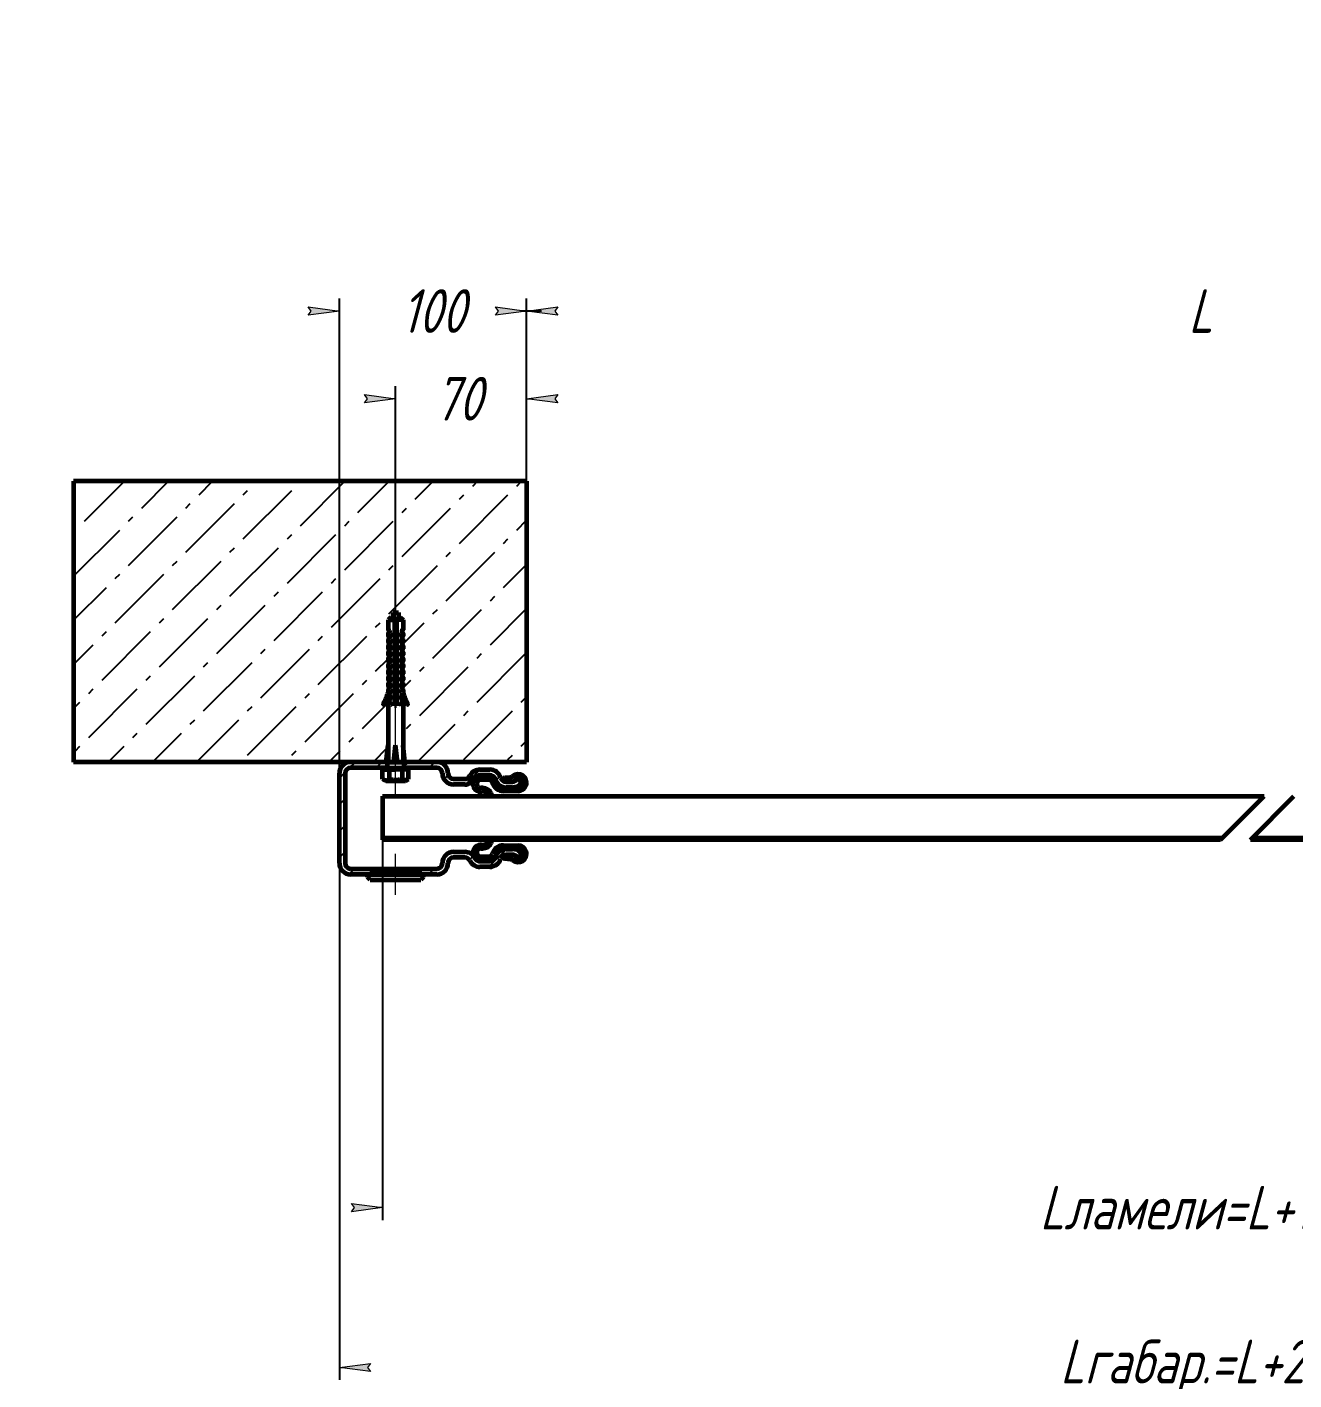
# Model space of a CAD drawing. Header units: millimetres. Extents: x 0 to 841, y 0 to 594.
# Drawn here: x 449 to 652, y 377.2 to 594 of the extents above; entities that cross this region are included whole.
import ezdxf

# ---------------------------------------------------------------- set-up
doc = ezdxf.new("R2010")
doc.units = ezdxf.units.MM
for name, pattern in [('K5LT_AXLED', [19.5, 15, -1.5, 1.5, -1.5]), ('K5LT_BASIC', [0]), ('K5LT_THIN', [0])]:
    doc.linetypes.add(name, pattern=pattern)
doc.layers.add('Системный слой', color=7, linetype='Continuous')
doc.styles.add('KDIMTEXTSTYLE', font='GOST_AU.SHX', dxfattribs={"width": 0.96, "oblique": 15, "height": 5})
doc.dimstyles.new('KDIMSTYLE (0.10)', dxfattribs={"dimtxt": 5, "dimasz": 1, "dimexe": 2, "dimexo": 0, "dimgap": 1, "dimtad": 1, "dimlfac": 10, "dimtxsty": 'KDIMTEXTSTYLE', "dimsah": 1, "dimcen": 0, "dimdle": 1, "dimadec": 0, "dimazin": 0, "dimtfac": 0.667, "dimtmove": 0, "dimatfit": 3, "dimfxl": 1, "dimtvp": 1, "dimtolj": 1, "dimtzin": 0, "dimarcsym": 0})
pattern_1 = [(45, (0, 0), (-2.12132, 2.12132), []), (135, (0, 0), (-2.12132, -2.12132), [])]

# ---------------------------------------------------------------- blocks, each defined once
blk = doc.blocks.new('KDIMARROW_01')
at = {"layer": 'Системный слой'}
blk.add_hatch(color=0, dxfattribs=at).paths.add_polyline_path([(0, 0), (-5, 0.66), (-4.5, 0), (-5, -0.66)])
at = {"layer": 'Системный слой', "color": 0, "linetype": 'K5LT_THIN', "lineweight": 18}
for p, q in [((-4.5, 0), (-5, 0.66)), ((-5, 0.66), (0, 0)), ((0, 0), (-5, -0.66)), ((-5, -0.66), (-4.5, 0)), ((0, 0), (-1, 0))]:
    blk.add_line(p, q, dxfattribs=at)

msp = doc.modelspace()

# ---------------------------------------------------------------- hatches: boundary and pattern name
at = {"layer": 'Системный слой'}
h = msp.add_hatch(dxfattribs=at)
h.set_pattern_fill('Бетон', angle=45, style=0, pattern_type=0)
h.set_pattern_definition([(45, (0, 0), (-7.07107, 7.07107), [11, -5]), (45, (9.192, 9.192), (-7.07107, 7.07107), [1, -15]), (45, (2.121, 9.192), (-7.07107, 7.07107), [11, -5]), (45, (11.314, 18.385), (-7.07107, 7.07107), [1, -15])])
h.paths.add_polyline_path([(456.4802, 521.1866), (456.4802, 476.1866), (458.8802, 476.1866), (493.0802, 476.1866), (506.5802, 476.1866), (506.8802, 478.8866), (506.8802, 485.7875), (506.889, 485.8087), (507.0726, 485.9923), (507.0902, 486.0348), (507.0902, 486.2499), (507.0726, 486.2923), (507.0302, 486.3099), (506.9102, 486.3099), (506.889, 486.3187), (506.8802, 486.3399), (506.8802, 486.7477), (506.2915, 485.6311), (506.1681, 485.4344), (506.1455, 485.4187), (506.1184, 485.4236), (506.1027, 485.4462), (506.1063, 485.4711), (506.6213, 486.5781), (506.8802, 487.3423), (506.8802, 487.7923), (506.889, 487.8135), (507.0726, 487.9972), (507.0902, 488.0396), (507.0902, 488.2548), (507.0726, 488.2972), (507.0302, 488.3148), (506.9102, 488.3148), (506.889, 488.3235), (506.8802, 488.3448), (506.8802, 488.7948), (506.889, 488.816), (507.0726, 488.9996), (507.0902, 489.042), (507.0902, 489.2572), (507.0726, 489.2996), (507.0302, 489.3172), (506.9102, 489.3172), (506.889, 489.326), (506.8802, 489.3472), (506.8802, 489.7972), (506.889, 489.8184), (507.0726, 490.002), (507.0902, 490.0445), (507.0902, 490.2596), (507.0726, 490.302), (507.0302, 490.3196), (506.9102, 490.3196), (506.889, 490.3284), (506.8802, 490.3496), (506.8802, 490.7996), (506.889, 490.8208), (507.0726, 491.0045), (507.0902, 491.0469), (507.0902, 491.262), (507.0726, 491.3045), (507.0302, 491.322), (506.9102, 491.322), (506.889, 491.3308), (506.8802, 491.352), (506.8802, 491.802), (506.889, 491.8233), (507.0726, 492.0069), (507.0902, 492.0493), (507.0902, 492.2645), (507.0726, 492.3069), (507.0302, 492.3245), (506.9102, 492.3245), (506.889, 492.3333), (506.8802, 492.3545), (506.8802, 492.8045), (506.889, 492.8257), (507.0726, 493.0093), (507.0902, 493.0517), (507.0902, 493.2669), (507.0726, 493.3093), (507.0302, 493.3269), (506.9102, 493.3269), (506.889, 493.3357), (506.8802, 493.3569), (506.8802, 493.8069), (506.889, 493.8281), (507.0726, 494.0117), (507.0902, 494.0542), (507.0902, 494.2693), (507.0726, 494.3117), (507.0302, 494.3293), (506.9102, 494.3293), (506.889, 494.3381), (506.8802, 494.3593), (506.8802, 494.8093), (506.889, 494.8305), (507.0726, 495.0142), (507.0902, 495.0566), (507.0902, 495.2717), (507.0726, 495.3142), (507.0302, 495.3317), (506.9102, 495.3317), (506.889, 495.3405), (506.8802, 495.3617), (506.8802, 495.8117), (506.889, 495.833), (507.0726, 496.0166), (507.0902, 496.059), (507.0902, 496.2742), (507.0726, 496.3166), (507.0302, 496.3342), (506.9102, 496.3342), (506.889, 496.343), (506.8802, 496.3642), (506.8802, 496.8142), (506.889, 496.8354), (507.0726, 497.019), (507.0902, 497.0614), (507.0902, 497.2766), (507.0726, 497.319), (507.0302, 497.3366), (506.9102, 497.3366), (506.889, 497.3454), (506.8802, 497.3666), (506.8802, 498.9866), (507.3302, 499.4366), (507.6302, 499.4366), (507.6302, 500.1866), (508.0802, 500.1866), (508.5302, 500.1866), (508.5302, 499.4366), (508.8302, 499.4366), (509.2802, 498.9866), (509.2802, 497.3666), (509.2714, 497.3454), (509.2502, 497.3366), (509.1302, 497.3366), (509.0877, 497.319), (509.0702, 497.2766), (509.0702, 497.0614), (509.0877, 497.019), (509.2714, 496.8354), (509.2802, 496.8142), (509.2802, 496.3642), (509.2714, 496.343), (509.2502, 496.3342), (509.1302, 496.3342), (509.0877, 496.3166), (509.0702, 496.2742), (509.0702, 496.059), (509.0877, 496.0166), (509.2714, 495.833), (509.2802, 495.8117), (509.2802, 495.3617), (509.2714, 495.3405), (509.2502, 495.3317), (509.1302, 495.3317), (509.0877, 495.3142), (509.0702, 495.2717), (509.0702, 495.0566), (509.0877, 495.0142), (509.2714, 494.8305), (509.2802, 494.8093), (509.2802, 494.3593), (509.2714, 494.3381), (509.2502, 494.3293), (509.1302, 494.3293), (509.0877, 494.3117), (509.0702, 494.2693), (509.0702, 494.0542), (509.0877, 494.0117), (509.2714, 493.8281), (509.2802, 493.8069), (509.2802, 493.3569), (509.2714, 493.3357), (509.2502, 493.3269), (509.1302, 493.3269), (509.0877, 493.3093), (509.0702, 493.2669), (509.0702, 493.0517), (509.0877, 493.0093), (509.2714, 492.8257), (509.2802, 492.8045), (509.2802, 492.3545), (509.2714, 492.3333), (509.2502, 492.3245), (509.1302, 492.3245), (509.0877, 492.3069), (509.0702, 492.2645), (509.0702, 492.0493), (509.0877, 492.0069), (509.2714, 491.8233), (509.2802, 491.802), (509.2802, 491.352), (509.2714, 491.3308), (509.2502, 491.322), (509.1302, 491.322), (509.0877, 491.3045), (509.0702, 491.262), (509.0702, 491.0469), (509.0877, 491.0045), (509.2714, 490.8208), (509.2802, 490.7996), (509.2802, 490.3496), (509.2714, 490.3284), (509.2502, 490.3196), (509.1302, 490.3196), (509.0877, 490.302), (509.0702, 490.2596), (509.0702, 490.0445), (509.0877, 490.002), (509.2714, 489.8184), (509.2802, 489.7972), (509.2802, 489.3472), (509.2714, 489.326), (509.2502, 489.3172), (509.1302, 489.3172), (509.0877, 489.2996), (509.0702, 489.2572), (509.0702, 489.042), (509.0877, 488.9996), (509.2714, 488.816), (509.2802, 488.7948), (509.2802, 488.3448), (509.2714, 488.3235), (509.2502, 488.3148), (509.1302, 488.3148), (509.0877, 488.2972), (509.0702, 488.2548), (509.0702, 488.0396), (509.0877, 487.9972), (509.2714, 487.8135), (509.2802, 487.7923), (509.2802, 487.3423), (509.6975, 486.195), (510.0541, 485.4711), (510.057, 485.4437), (510.0398, 485.4223), (510.0124, 485.4193), (509.9922, 485.4344), (509.3777, 486.537), (509.2802, 486.7477), (509.2802, 486.3399), (509.2714, 486.3187), (509.2502, 486.3099), (509.1302, 486.3099), (509.0877, 486.2923), (509.0702, 486.2499), (509.0702, 486.0348), (509.0877, 485.9923), (509.2714, 485.8087), (509.2802, 485.7875), (509.2802, 478.8866), (509.5802, 476.1866), (529.0802, 476.1866), (529.0802, 521.1866)])
h = msp.add_hatch(dxfattribs=at)
h.set_pattern_fill('Металл', angle=45, style=0, pattern_type=0)
h.set_pattern_definition([(45, (0, 0), (-2.12132, 2.12132), [])])
h.paths.add_polyline_path([(511.6802, 458.1866), (514.6802, 458.1866), (515.2094, 458.2662), (515.6918, 458.4978), (516.0848, 458.861), (516.3537, 459.3238), (516.4746, 459.8451), (516.4802, 459.9866), (516.5593, 460.3556), (516.7827, 460.6597), (517.1112, 460.8455), (517.3802, 460.8866), (519.1802, 460.8866), (519.5491, 460.8075), (519.8533, 460.5841), (519.9864, 460.3866), (520.2929, 459.9479), (520.7148, 459.6187), (521.2148, 459.428), (521.5988, 459.3866), (523.1864, 459.3866), (523.7156, 459.4662), (524.1981, 459.6978), (524.5911, 460.061), (524.8599, 460.5238), (524.9156, 460.6866), (525.0941, 461.0191), (525.3932, 461.2492), (525.7603, 461.3364), (525.7802, 461.3366), (526.8007, 461.3366), (527.1697, 461.2575), (527.4738, 461.0341), (527.5802, 460.8866), (528.3596, 461.3366), (528.0261, 461.7551), (527.5843, 462.0571), (527.0732, 462.2159), (526.8007, 462.2366), (525.7802, 462.2366), (525.251, 462.157), (524.7685, 461.9254), (524.3755, 461.5622), (524.1067, 461.0994), (524.051, 460.9366), (523.8725, 460.6041), (523.5734, 460.374), (523.2063, 460.2868), (523.1864, 460.2866), (521.5988, 460.2866), (521.2299, 460.3657), (520.9258, 460.5891), (520.7926, 460.7866), (520.4861, 461.2253), (520.0642, 461.5545), (519.5642, 461.7452), (519.1802, 461.7866), (517.3802, 461.7866), (516.851, 461.707), (516.3685, 461.4754), (515.9755, 461.1122), (515.7067, 460.6494), (515.5857, 460.1281), (515.5802, 459.9866), (515.5011, 459.6176), (515.2776, 459.3135), (514.9492, 459.1277), (514.6802, 459.0866), (511.6802, 459.0866)])
h.paths.add_polyline_path([(500.8802, 458.1866), (504.4802, 458.1866), (504.4802, 459.0866), (500.8802, 459.0866), (500.5112, 459.1657), (500.2071, 459.3891), (500.0213, 459.7176), (499.9802, 459.9866), (499.9802, 474.3866), (500.0593, 474.7556), (500.2827, 475.0597), (500.6112, 475.2455), (500.8802, 475.2866), (506.7302, 475.2866), (506.7302, 476.1866), (500.8802, 476.1866), (500.351, 476.107), (499.8685, 475.8754), (499.4755, 475.5122), (499.2067, 475.0494), (499.0857, 474.5281), (499.0802, 474.3866), (499.0802, 459.9866), (499.1597, 459.4574), (499.3914, 458.9749), (499.7546, 458.5819), (500.2173, 458.3131), (500.7387, 458.1922)])
h.paths.add_polyline_path([(526.8007, 472.1366), (527.33, 472.2162), (527.8124, 472.4478), (528.2054, 472.811), (528.3596, 473.0366), (527.5802, 473.4866), (527.3272, 473.2066), (526.9816, 473.055), (526.8007, 473.0366), (525.7802, 473.0366), (525.4112, 473.1157), (525.1071, 473.3391), (524.9213, 473.6676), (524.9156, 473.6866), (524.6922, 474.1729), (524.3356, 474.572), (523.8775, 474.8486), (523.3583, 474.9784), (523.1864, 474.9866), (521.5988, 474.9866), (521.0696, 474.907), (520.5872, 474.6754), (520.1942, 474.3122), (519.9864, 473.9866), (519.7515, 473.6912), (519.4162, 473.5181), (519.1802, 473.4866), (517.3802, 473.4866), (517.0112, 473.5657), (516.7071, 473.7891), (516.5213, 474.1176), (516.4802, 474.3866), (516.4006, 474.9158), (516.169, 475.3983), (515.8057, 475.7913), (515.343, 476.0601), (514.8217, 476.181), (514.6802, 476.1866), (509.4302, 476.1866), (509.4302, 475.2866), (514.6802, 475.2866), (515.0491, 475.2075), (515.3533, 474.9841), (515.539, 474.6556), (515.5802, 474.3866), (515.6597, 473.8574), (515.8914, 473.3749), (516.2546, 472.9819), (516.7173, 472.7131), (517.2387, 472.5922), (517.3802, 472.5866), (519.1802, 472.5866), (519.7094, 472.6662), (520.1918, 472.8978), (520.5848, 473.261), (520.7926, 473.5866), (521.0275, 473.882), (521.3628, 474.0551), (521.5988, 474.0866), (523.1864, 474.0866), (523.5554, 474.0075), (523.8595, 473.7841), (524.0453, 473.4556), (524.051, 473.4366), (524.2744, 472.9503), (524.631, 472.5512), (525.0891, 472.2746), (525.6083, 472.1448), (525.7802, 472.1366)])
h = msp.add_hatch(dxfattribs=at)
h.set_pattern_fill('Неметалл', angle=45, style=0, pattern_type=0)
h.set_pattern_definition(pattern_1)
h.paths.add_polyline_path([(526.7544, 473.1935), (527.0443, 473.2953), (527.1524, 473.3894), (527.4355, 473.585), (527.7762, 473.6336), (528.1026, 473.5249), (528.3463, 473.2819), (528.4557, 472.9557), (528.4079, 472.6149), (528.2131, 472.3313), (527.912, 472.1646), (527.7089, 472.1366), (525.3546, 472.1366), (524.9255, 472.2159), (524.5532, 472.4434), (524.2868, 472.789), (524.1928, 473.0362), (524.0086, 473.4317), (523.6951, 473.7352), (523.2938, 473.9066), (523.031, 473.9357), (521.7089, 473.9357), (521.2798, 473.8564), (520.9075, 473.6289), (520.6411, 473.2833), (520.5159, 472.8653), (520.5089, 472.7357), (520.5089, 472.6367), (520.5882, 472.2076), (520.8157, 471.8353), (521.1613, 471.5689), (521.5793, 471.4437), (521.8667, 471.4471), (522.3025, 471.4249), (522.7015, 471.2484), (523.0111, 470.9408), (523.0115, 470.9402), (523.1746, 470.8392), (523.3596, 470.8899), (523.4483, 471.06), (523.4118, 471.2049), (523.0619, 471.6098), (522.6084, 471.894), (522.0914, 472.0323), (521.7542, 472.0384), (521.4521, 472.0945), (521.2173, 472.2927), (521.1115, 472.5811), (521.1089, 472.6367), (521.1089, 472.7357), (521.1876, 473.0327), (521.4029, 473.2518), (521.6985, 473.3356), (521.7089, 473.3357), (523.031, 473.3357), (523.328, 473.2571), (523.5471, 473.0417), (523.6119, 472.8859), (523.8214, 472.3935), (524.1665, 471.9844), (524.6165, 471.6949), (525.1318, 471.5504), (525.3546, 471.5366), (527.7089, 471.5366), (528.1651, 471.616), (528.5676, 471.8449), (528.8691, 472.1963), (529.0341, 472.6289), (529.0432, 473.0919), (528.8953, 473.5307), (528.6079, 473.8937), (528.2147, 474.1383), (527.762, 474.2356), (527.3031, 474.1742), (526.8919, 473.9613), (526.8351, 473.9156), (526.5577, 473.7834), (526.4939, 473.7748), (525.5664, 473.7017), (525.4642, 473.6495), (525.4288, 473.5404), (525.4523, 473.2413), (525.5044, 473.139), (525.6136, 473.1035)])
h = msp.add_hatch(dxfattribs=at)
h.set_pattern_fill('Неметалл', angle=45, style=0, pattern_type=0)
h.set_pattern_definition(pattern_1)
h.paths.add_polyline_path([(527.1524, 460.9838), (526.8949, 461.1514), (526.7544, 461.1797), (525.6136, 461.2697), (525.5044, 461.2342), (525.4523, 461.1319), (525.4288, 460.8328), (525.4642, 460.7237), (525.5664, 460.6715), (526.4939, 460.5983), (526.7838, 460.4966), (526.8351, 460.4576), (527.2342, 460.2228), (527.6891, 460.1367), (528.1464, 460.2095), (528.5522, 460.4324), (528.8588, 460.7794), (529.0302, 461.2096), (529.046, 461.6724), (528.9046, 462.1133), (528.6225, 462.4804), (528.233, 462.7307), (527.7817, 462.8346), (527.7089, 462.8366), (525.3546, 462.8366), (524.8254, 462.757), (524.3429, 462.5254), (523.9499, 462.1622), (523.6811, 461.6994), (523.6119, 461.4873), (523.4614, 461.2194), (523.198, 461.0612), (523.031, 461.0375), (521.7089, 461.0375), (521.4119, 461.1161), (521.1928, 461.3315), (521.109, 461.6271), (521.1089, 461.6375), (521.1089, 461.7365), (521.1876, 462.0335), (521.4029, 462.2526), (521.6985, 462.3364), (521.7542, 462.3348), (522.2879, 462.3742), (522.7864, 462.5687), (523.2057, 462.9013), (523.4118, 463.1683), (523.4409, 463.3579), (523.3218, 463.5083), (523.1305, 463.5233), (523.0115, 463.433), (522.7022, 463.1252), (522.3033, 462.9484), (521.8675, 462.9259), (521.8667, 462.926), (521.4309, 462.9038), (521.0319, 462.7273), (520.7224, 462.4197), (520.5433, 462.0218), (520.5089, 461.7365), (520.5089, 461.6375), (520.5882, 461.2084), (520.8157, 460.8361), (521.1613, 460.5697), (521.5793, 460.4445), (521.7089, 460.4375), (523.031, 460.4375), (523.4601, 460.5168), (523.8324, 460.7443), (524.0988, 461.0899), (524.1928, 461.337), (524.377, 461.7326), (524.6905, 462.0361), (525.0918, 462.2075), (525.3546, 462.2366), (527.7089, 462.2366), (528.0438, 462.1577), (528.3082, 461.9375), (528.4465, 461.6224), (528.4295, 461.2787), (528.2608, 460.9788), (527.976, 460.7858), (527.6349, 460.7403), (527.3094, 460.8518)])

# ---------------------------------------------------------------- linework, layer by layer
at = {"layer": 'Системный слой', "color": 5, "linetype": 'K5LT_BASIC', "lineweight": 60, "true_color": 0x0000ff}
for p, q in [((529.0802, 521.1866), (456.4802, 521.1866)), ((456.4802, 521.1866), (456.4802, 476.1866)), ((529.0802, 521.1866), (529.0802, 476.1866)), ((507.3302, 499.4366), (506.8802, 498.9866)), ((506.8802, 498.9866), (506.8802, 497.3666)), ((506.8802, 498.9866), (507.9302, 498.9866)), ((507.3302, 499.4366), (507.9302, 499.4366)), ((508.0802, 500.1866), (507.6302, 500.1866)), ((507.6302, 500.1866), (507.6302, 499.4366)), ((507.9302, 499.4366), (507.9302, 485.1866)), ((508.0802, 498.8873), (507.9302, 498.8873)), ((508.0802, 500.1866), (508.5302, 500.1866)), ((508.0802, 498.8873), (508.2302, 498.8873)), ((508.2302, 499.4366), (508.2302, 485.1866)), ((508.8302, 499.4366), (508.2302, 499.4366)), ((509.2802, 498.9866), (508.2302, 498.9866)), ((508.5302, 500.1866), (508.5302, 499.4366)), ((508.8302, 499.4366), (509.2802, 498.9866)), ((509.2802, 498.9866), (509.2802, 497.3666)), ((506.8802, 496.8142), (506.8802, 496.3642)), ((507.0726, 497.019), (506.889, 496.8354)), ((507.0302, 497.3366), (506.9102, 497.3366)), ((507.0902, 497.2766), (507.0902, 497.0614)), ((507.5634, 496.6357), (507.4071, 496.5575)), ((508.597, 496.6357), (508.7533, 496.5575)), ((509.0702, 497.2766), (509.0702, 497.0614)), ((509.0877, 497.019), (509.2714, 496.8354)), ((509.1302, 497.3366), (509.2502, 497.3366)), ((509.2802, 496.8142), (509.2802, 496.3642)), ((506.8802, 495.8117), (506.8802, 495.3617)), ((506.8802, 494.8093), (506.8802, 494.3593)), ((507.0726, 496.0166), (506.889, 495.833)), ((507.0726, 495.0142), (506.889, 494.8305)), ((507.0302, 496.3342), (506.9102, 496.3342)), ((507.0302, 495.3317), (506.9102, 495.3317)), ((507.0902, 496.2742), (507.0902, 496.059)), ((507.0902, 495.2717), (507.0902, 495.0566)), ((507.4071, 496.5038), (507.5634, 496.4257)), ((507.5634, 495.6333), (507.4071, 495.5551)), ((507.4071, 495.5014), (507.5634, 495.4233)), ((507.5634, 494.6308), (507.4071, 494.5527)), ((507.4071, 494.499), (507.5634, 494.4208)), ((508.7533, 496.5038), (508.597, 496.4257)), ((508.597, 495.6333), (508.7533, 495.5551)), ((508.7533, 495.5014), (508.597, 495.4233)), ((508.597, 494.6308), (508.7533, 494.5527)), ((508.7533, 494.499), (508.597, 494.4208)), ((509.0702, 496.2742), (509.0702, 496.059)), ((509.0702, 495.2717), (509.0702, 495.0566)), ((509.0877, 496.0166), (509.2714, 495.833)), ((509.0877, 495.0142), (509.2714, 494.8305)), ((509.1302, 496.3342), (509.2502, 496.3342)), ((509.1302, 495.3317), (509.2502, 495.3317)), ((509.2802, 495.8117), (509.2802, 495.3617)), ((509.2802, 494.8093), (509.2802, 494.3593)), ((506.8802, 493.8069), (506.8802, 493.3569)), ((506.8802, 492.8045), (506.8802, 492.3545)), ((507.0726, 494.0117), (506.889, 493.8281)), ((507.0726, 493.0093), (506.889, 492.8257)), ((507.0302, 494.3293), (506.9102, 494.3293)), ((507.0302, 493.3269), (506.9102, 493.3269)), ((507.0302, 492.3245), (506.9102, 492.3245)), ((507.0902, 494.2693), (507.0902, 494.0542)), ((507.0902, 493.2669), (507.0902, 493.0517)), ((507.0902, 492.2645), (507.0902, 492.0493)), ((507.5634, 493.6284), (507.4071, 493.5502)), ((507.4071, 493.4966), (507.5634, 493.4184)), ((507.5634, 492.626), (507.4071, 492.5478)), ((507.4071, 492.4941), (507.5634, 492.416)), ((508.597, 493.6284), (508.7533, 493.5502)), ((508.7533, 493.4966), (508.597, 493.4184)), ((508.597, 492.626), (508.7533, 492.5478)), ((508.7533, 492.4941), (508.597, 492.416)), ((509.0702, 494.2693), (509.0702, 494.0542)), ((509.0702, 493.2669), (509.0702, 493.0517)), ((509.0702, 492.2645), (509.0702, 492.0493)), ((509.0877, 494.0117), (509.2714, 493.8281)), ((509.0877, 493.0093), (509.2714, 492.8257)), ((509.1302, 494.3293), (509.2502, 494.3293)), ((509.1302, 493.3269), (509.2502, 493.3269)), ((509.1302, 492.3245), (509.2502, 492.3245)), ((509.2802, 493.8069), (509.2802, 493.3569)), ((509.2802, 492.8045), (509.2802, 492.3545)), ((506.8802, 491.802), (506.8802, 491.352)), ((506.8802, 490.7996), (506.8802, 490.3496)), ((507.0726, 492.0069), (506.889, 491.8233)), ((507.0726, 491.0045), (506.889, 490.8208)), ((507.0302, 491.322), (506.9102, 491.322)), ((507.0302, 490.3196), (506.9102, 490.3196)), ((507.0902, 491.262), (507.0902, 491.0469)), ((507.0902, 490.2596), (507.0902, 490.0445)), ((507.5634, 491.6235), (507.4071, 491.5454)), ((507.4071, 491.4917), (507.5634, 491.4135)), ((507.5634, 490.6211), (507.4071, 490.543)), ((507.4071, 490.4893), (507.5634, 490.4111)), ((508.597, 491.6235), (508.7533, 491.5454)), ((508.7533, 491.4917), (508.597, 491.4135)), ((508.597, 490.6211), (508.7533, 490.543)), ((508.7533, 490.4893), (508.597, 490.4111)), ((509.0702, 491.262), (509.0702, 491.0469)), ((509.0702, 490.2596), (509.0702, 490.0445)), ((509.0877, 492.0069), (509.2714, 491.8233)), ((509.0877, 491.0045), (509.2714, 490.8208)), ((509.1302, 491.322), (509.2502, 491.322)), ((509.1302, 490.3196), (509.2502, 490.3196)), ((509.2802, 491.802), (509.2802, 491.352)), ((509.2802, 490.7996), (509.2802, 490.3496)), ((506.8802, 489.7972), (506.8802, 489.3472)), ((506.8802, 488.7948), (506.8802, 488.3448)), ((507.0726, 490.002), (506.889, 489.8184)), ((507.0726, 488.9996), (506.889, 488.816)), ((507.0726, 487.9972), (506.889, 487.8135)), ((507.0302, 489.3172), (506.9102, 489.3172)), ((507.0302, 488.3148), (506.9102, 488.3148)), ((507.0902, 489.2572), (507.0902, 489.042)), ((507.0902, 488.2548), (507.0902, 488.0396)), ((507.5634, 489.6187), (507.4071, 489.5405)), ((507.4071, 489.4869), (507.5634, 489.4087)), ((507.5634, 488.6163), (507.4071, 488.5381)), ((507.4071, 488.4844), (507.5634, 488.4063)), ((508.597, 489.6187), (508.7533, 489.5405)), ((508.7533, 489.4869), (508.597, 489.4087)), ((508.597, 488.6163), (508.7533, 488.5381)), ((508.7533, 488.4844), (508.597, 488.4063)), ((509.0702, 489.2572), (509.0702, 489.042)), ((509.0702, 488.2548), (509.0702, 488.0396)), ((509.0877, 490.002), (509.2714, 489.8184)), ((509.0877, 488.9996), (509.2714, 488.816)), ((509.0877, 487.9972), (509.2714, 487.8135)), ((509.1302, 489.3172), (509.2502, 489.3172)), ((509.1302, 488.3148), (509.2502, 488.3148)), ((509.2802, 489.7972), (509.2802, 489.3472)), ((509.2802, 488.7948), (509.2802, 488.3448)), ((506.8802, 487.7923), (506.8802, 487.3423)), ((506.8802, 486.7477), (506.8802, 486.3399)), ((506.8802, 485.7875), (506.8802, 476.1866)), ((507.0726, 485.9923), (506.889, 485.8087)), ((507.0302, 486.3099), (506.9102, 486.3099)), ((507.0726, 486.9948), (506.9235, 486.8456)), ((507.0902, 487.2523), (507.0902, 487.0372)), ((507.0902, 486.2499), (507.0902, 486.0348)), ((507.5634, 487.6138), (507.4071, 487.5357)), ((507.4071, 487.482), (507.5634, 487.4038)), ((507.5634, 486.6114), (507.4071, 486.5332)), ((507.4071, 486.4796), (507.5634, 486.4014)), ((508.597, 487.6138), (508.7533, 487.5357)), ((508.7533, 487.482), (508.597, 487.4038)), ((508.597, 486.6114), (508.7533, 486.5332)), ((508.7533, 486.4796), (508.597, 486.4014)), ((509.0702, 487.2523), (509.0702, 487.0372)), ((509.0702, 486.2499), (509.0702, 487.0372)), ((509.0702, 486.2499), (509.0702, 486.0348)), ((509.0877, 486.9948), (509.2401, 486.8424)), ((509.0877, 485.9923), (509.2714, 485.8087)), ((509.1302, 486.3099), (509.2502, 486.3099)), ((509.2802, 487.7923), (509.2802, 487.3423)), ((509.2802, 486.7517), (509.2802, 486.3399)), ((509.2802, 485.7875), (509.2802, 476.1866)), ((507.5634, 485.609), (507.4071, 485.5308)), ((507.4071, 485.4772), (507.5634, 485.399)), ((508.2302, 485.1866), (507.9302, 485.1866)), ((508.597, 485.609), (508.7533, 485.5308)), ((508.7533, 485.4772), (508.597, 485.399)), ((506.5802, 476.1866), (506.8802, 478.8866)), ((507.7802, 476.1866), (508.0802, 478.8866)), ((508.3802, 476.1866), (508.0802, 478.8866)), ((509.5802, 476.1866), (509.2802, 478.8866)), ((529.0802, 476.1866), (456.4802, 476.1866)), ((493.0802, 476.1866), (458.8802, 476.1866)), ((506.7302, 475.2866), (500.8802, 475.2866)), ((505.6802, 475.2866), (505.6802, 474.9866)), ((505.6802, 475.2866), (510.4802, 475.2866)), ((505.6802, 474.9866), (508.0802, 474.9866)), ((506.0017, 473.4716), (506.0017, 474.9866)), ((506.8802, 476.1866), (506.5802, 476.1866)), ((506.7302, 476.1866), (506.7302, 475.2866)), ((506.7302, 475.2866), (509.4302, 475.2866)), ((506.8802, 476.1866), (509.2802, 476.1866)), ((507.0409, 474.9866), (507.0409, 473.4617)), ((510.4802, 474.9866), (508.0802, 474.9866)), ((509.1194, 474.9866), (509.1194, 473.4617)), ((509.2802, 476.1866), (509.5802, 476.1866)), ((509.4302, 476.1866), (509.4302, 475.2866)), ((514.6802, 475.2866), (509.4302, 475.2866)), ((510.1586, 473.4716), (510.1586, 474.9866)), ((510.4802, 475.2866), (510.4802, 474.9866)), ((521.5988, 474.9866), (523.1864, 474.9866)), ((499.0802, 459.9866), (499.0802, 474.3866)), ((499.9802, 474.3866), (499.9802, 459.9866)), ((506.4953, 473.1866), (506.0017, 473.4716)), ((506.4953, 473.1866), (509.665, 473.1866)), ((509.665, 473.1866), (510.1586, 473.4716)), ((517.3802, 473.4866), (519.1802, 473.4866)), ((520.5089, 472.6367), (520.5089, 472.7357)), ((521.1089, 472.7357), (521.1089, 472.6367)), ((523.1864, 474.0866), (521.5988, 474.0866)), ((521.7089, 473.9357), (523.031, 473.9357)), ((523.031, 473.3357), (521.7089, 473.3357)), ((525.4523, 473.2413), (525.4288, 473.5404)), ((525.5664, 473.7017), (526.4939, 473.7748)), ((526.7544, 473.1935), (525.6136, 473.1035)), ((525.7802, 473.0366), (526.8007, 473.0366)), ((527.5802, 473.4866), (528.3596, 473.0366)), ((505.9956, 470.7116), (505.9956, 463.7366)), ((505.9956, 470.7116), (647.268, 470.7116)), ((519.1802, 472.5866), (517.3802, 472.5866)), ((525.3546, 472.1366), (527.7089, 472.1366)), ((527.7089, 471.5366), (525.3546, 471.5366)), ((526.8007, 472.1366), (525.7802, 472.1366)), ((631.7756, 470.7116), (647.268, 470.7116)), ((640.293, 463.7366), (647.268, 470.7116)), ((645.0647, 463.7366), (652.0397, 470.7116)), ((505.9956, 464.0516), (640.608, 464.0516)), ((640.293, 463.7366), (505.9956, 463.7366)), ((525.3546, 462.8366), (527.7089, 462.8366)), ((527.7089, 462.2366), (525.3546, 462.2366)), ((525.7802, 462.2366), (526.8007, 462.2366)), ((640.293, 463.7366), (630.0493, 463.7366)), ((630.1272, 464.0516), (640.608, 464.0516)), ((768.9802, 463.7366), (645.0647, 463.7366)), ((645.3797, 464.0516), (768.9802, 464.0516)), ((517.3802, 461.7866), (519.1802, 461.7866)), ((519.1802, 460.8866), (517.3802, 460.8866)), ((520.5089, 461.6375), (520.5089, 461.7365)), ((521.1089, 461.7365), (521.1089, 461.6375)), ((521.5988, 460.2866), (523.1864, 460.2866)), ((521.7089, 461.0375), (523.031, 461.0375)), ((523.031, 460.4375), (521.7089, 460.4375)), ((525.4288, 460.8328), (525.4523, 461.1319)), ((526.4939, 460.5983), (525.5664, 460.6715)), ((525.6136, 461.2697), (526.7544, 461.1797)), ((526.8007, 461.3366), (525.7802, 461.3366)), ((528.3596, 461.3366), (527.5802, 460.8866)), ((500.8802, 459.0866), (504.4802, 459.0866)), ((504.4802, 458.1866), (500.8802, 458.1866)), ((503.5802, 458.1868), (504.4202, 458.1868)), ((503.5802, 457.7368), (503.5802, 458.1868)), ((504.0302, 457.2868), (503.5802, 457.7368)), ((504.2702, 458.726), (504.5274, 459.086)), ((504.2702, 458.726), (504.2702, 458.576)), ((508.0802, 458.5761), (504.2702, 458.5763)), ((504.2702, 458.576), (504.4202, 458.576)), ((504.4202, 458.576), (504.4202, 458.1868)), ((504.4202, 458.1868), (512.5802, 458.1864)), ((504.4802, 459.0866), (511.6802, 459.0866)), ((504.4802, 459.0866), (511.6802, 459.0866)), ((504.4802, 459.0866), (504.4802, 458.1866)), ((504.4802, 458.1866), (511.6802, 458.1866)), ((504.5274, 459.086), (511.6327, 459.0863)), ((508.0802, 458.5761), (511.8902, 458.5763)), ((511.8901, 458.726), (511.6327, 459.0863)), ((511.6802, 459.0866), (514.6802, 459.0866)), ((511.6802, 459.0866), (511.6802, 458.1866)), ((514.6802, 458.1866), (511.6802, 458.1866)), ((511.7402, 458.5763), (511.7402, 458.1864)), ((511.8902, 458.7263), (511.8902, 458.5763)), ((512.5802, 457.7364), (512.1302, 457.2864)), ((512.5802, 457.7364), (512.5802, 458.1864)), ((523.1864, 459.3866), (521.5988, 459.3866)), ((504.0302, 457.2868), (512.1302, 457.2864))]:
    msp.add_line(p, q, dxfattribs=at)
at = {"layer": 'Системный слой', "color": 30, "linetype": 'K5LT_AXLED', "lineweight": 18, "true_color": 0xff8000}
for p, q in [((508.0802, 470.7866), (508.0802, 502.5866)), ((508.0802, 454.8866), (508.0802, 461.4866))]:
    msp.add_line(p, q, dxfattribs=at)
at = {"layer": 'Системный слой', "color": 5, "linetype": 'K5LT_BASIC', "lineweight": 60, "true_color": 0x0000ff}
for centre, radius, start, end in [((506.9102, 497.3666), 0.03, 180, 270), ((506.9102, 496.8142), 0.03, 135, 180), ((507.0302, 497.2766), 0.06, 0, 90), ((507.0302, 497.0614), 0.06, 315, 0), ((507.3815, 496.5307), 0.21, 330, 30), ((508.7788, 496.5307), 0.21, 150, 210), ((509.1302, 497.2766), 0.06, 90, 180), ((509.1302, 497.0614), 0.06, 180, 225), ((509.2502, 497.3666), 0.03, 270, 0), ((509.2502, 496.8142), 0.03, 0, 45), ((506.9102, 496.3642), 0.03, 180, 270), ((506.9102, 495.8117), 0.03, 135, 180), ((506.9102, 495.3617), 0.03, 180, 270), ((506.9102, 494.8093), 0.03, 135, 180), ((507.0302, 496.2742), 0.06, 0, 90), ((507.0302, 495.2717), 0.06, 0, 90), ((507.0302, 496.059), 0.06, 315, 0), ((507.0302, 495.0566), 0.06, 315, 0), ((507.4205, 496.5307), 0.03, 116.565051, 243.434949), ((507.4205, 495.5283), 0.03, 116.565051, 243.434949), ((507.4205, 494.5258), 0.03, 116.565051, 243.434949), ((507.3815, 495.5283), 0.21, 330, 30), ((507.3815, 494.5258), 0.21, 330, 30), ((508.7788, 495.5283), 0.21, 150, 210), ((508.7788, 494.5258), 0.21, 150, 210), ((508.7399, 496.5307), 0.03, 296.565051, 63.434949), ((508.7399, 495.5283), 0.03, 296.565051, 63.434949), ((508.7399, 494.5258), 0.03, 296.565051, 63.434949), ((509.1302, 496.2742), 0.06, 90, 180), ((509.1302, 496.059), 0.06, 180, 225), ((509.1302, 495.2717), 0.06, 90, 180), ((509.1302, 495.0566), 0.06, 180, 225), ((509.2502, 496.3642), 0.03, 270, 0), ((509.2502, 495.3617), 0.03, 270, 0), ((509.2502, 495.8117), 0.03, 0, 45), ((509.2502, 494.8093), 0.03, 0, 45), ((506.9102, 494.3593), 0.03, 180, 270), ((506.9102, 493.8069), 0.03, 135, 180), ((506.9102, 493.3569), 0.03, 180, 270), ((506.9102, 492.8045), 0.03, 135, 180), ((506.9102, 492.3545), 0.03, 180, 270), ((507.0302, 494.2693), 0.06, 0, 90), ((507.0302, 493.2669), 0.06, 0, 90), ((507.0302, 492.2645), 0.06, 0, 90), ((507.0302, 494.0542), 0.06, 315, 0), ((507.0302, 493.0517), 0.06, 315, 0), ((507.4205, 493.5234), 0.03, 116.565051, 243.434949), ((507.4205, 492.521), 0.03, 116.565051, 243.434949), ((507.3815, 493.5234), 0.21, 330, 30), ((507.3815, 492.521), 0.21, 330, 30), ((508.7788, 493.5234), 0.21, 150, 210), ((508.7788, 492.521), 0.21, 150, 210), ((508.7399, 493.5234), 0.03, 296.565051, 63.434949), ((508.7399, 492.521), 0.03, 296.565051, 63.434949), ((509.1302, 494.2693), 0.06, 90, 180), ((509.1302, 494.0542), 0.06, 180, 225), ((509.1302, 493.2669), 0.06, 90, 180), ((509.1302, 493.0517), 0.06, 180, 225), ((509.1302, 492.2645), 0.06, 90, 180), ((509.2502, 494.3593), 0.03, 270, 0), ((509.2502, 493.3569), 0.03, 270, 0), ((509.2502, 492.3545), 0.03, 270, 0), ((509.2502, 493.8069), 0.03, 0, 45), ((509.2502, 492.8045), 0.03, 0, 45), ((506.9102, 491.802), 0.03, 135, 180), ((506.9102, 491.352), 0.03, 180, 270), ((506.9102, 490.7996), 0.03, 135, 180), ((506.9102, 490.3496), 0.03, 180, 270), ((507.0302, 491.262), 0.06, 0, 90), ((507.0302, 490.2596), 0.06, 0, 90), ((507.0302, 492.0493), 0.06, 315, 0), ((507.0302, 491.0469), 0.06, 315, 0), ((507.4205, 491.5185), 0.03, 116.565051, 243.434949), ((507.4205, 490.5161), 0.03, 116.565051, 243.434949), ((507.3815, 491.5185), 0.21, 330, 30), ((507.3815, 490.5161), 0.21, 330, 30), ((508.7788, 491.5185), 0.21, 150, 210), ((508.7788, 490.5161), 0.21, 150, 210), ((508.7399, 491.5185), 0.03, 296.565051, 63.434949), ((508.7399, 490.5161), 0.03, 296.565051, 63.434949), ((509.1302, 492.0493), 0.06, 180, 225), ((509.1302, 491.262), 0.06, 90, 180), ((509.1302, 491.0469), 0.06, 180, 225), ((509.1302, 490.2596), 0.06, 90, 180), ((509.2502, 491.352), 0.03, 270, 0), ((509.2502, 490.3496), 0.03, 270, 0), ((509.2502, 491.802), 0.03, 0, 45), ((509.2502, 490.7996), 0.03, 0, 45), ((506.9102, 489.7972), 0.03, 135, 180), ((506.9102, 489.3472), 0.03, 180, 270), ((506.9102, 488.7948), 0.03, 135, 180), ((506.9102, 488.3448), 0.03, 180, 270), ((507.0302, 489.2572), 0.06, 0, 90), ((507.0302, 488.2548), 0.06, 0, 90), ((507.0302, 490.0445), 0.06, 315, 0), ((507.0302, 489.042), 0.06, 315, 0), ((507.0302, 488.0396), 0.06, 315, 0), ((507.4205, 489.5137), 0.03, 116.565051, 243.434949), ((507.4205, 488.5113), 0.03, 116.565051, 243.434949), ((507.3815, 489.5137), 0.21, 330, 30), ((507.3815, 488.5113), 0.21, 330, 30), ((508.7788, 489.5137), 0.21, 150, 210), ((508.7788, 488.5113), 0.21, 150, 210), ((508.7399, 489.5137), 0.03, 296.565051, 63.434949), ((508.7399, 488.5113), 0.03, 296.565051, 63.434949), ((509.1302, 490.0445), 0.06, 180, 225), ((509.1302, 489.2572), 0.06, 90, 180), ((509.1302, 489.042), 0.06, 180, 225), ((509.1302, 488.2548), 0.06, 90, 180), ((509.1302, 488.0396), 0.06, 180, 225), ((509.2502, 489.3472), 0.03, 270, 0), ((509.2502, 488.3448), 0.03, 270, 0), ((509.2502, 489.7972), 0.03, 0, 45), ((509.2502, 488.7948), 0.03, 0, 45), ((497.9257, 489.9501), 9.3265, 331.298926, 343.76328), ((497.7853, 490.8287), 9.9685, 327.238461, 338.975193), ((506.9102, 487.7923), 0.03, 135, 180), ((506.9102, 486.3399), 0.03, 180, 270), ((506.9102, 485.7875), 0.03, 135, 180), ((507.0302, 486.2499), 0.06, 0, 90), ((507.0302, 487.0372), 0.06, 315, 0), ((507.0302, 486.0348), 0.06, 315, 0), ((507.4205, 487.5088), 0.03, 116.565051, 243.434949), ((507.4205, 486.5064), 0.03, 116.565051, 243.434949), ((507.3815, 487.5088), 0.21, 330, 30), ((507.3815, 486.5064), 0.21, 330, 30), ((508.7788, 487.5088), 0.21, 150, 210), ((508.7788, 486.5064), 0.21, 150, 210), ((508.7399, 487.5088), 0.03, 296.565051, 63.434949), ((508.7399, 486.5064), 0.03, 296.565051, 63.434949), ((518.375, 490.8287), 9.9685, 201.024807, 212.761539), ((509.1302, 487.0372), 0.06, 180, 225), ((509.1302, 486.2499), 0.06, 90, 180), ((509.1302, 486.0348), 0.06, 180, 225), ((509.2502, 486.3399), 0.03, 270, 0), ((509.2502, 487.7923), 0.03, 0, 45), ((509.2502, 485.7875), 0.03, 0, 45), ((518.2346, 489.9501), 9.3265, 196.23672, 208.701074), ((506.1379, 485.4538), 0.036, 151.298926, 327.238461), ((507.4205, 485.504), 0.03, 116.565051, 243.434949), ((507.3815, 485.504), 0.21, 330, 30), ((508.7788, 485.504), 0.21, 150, 210), ((508.7399, 485.504), 0.03, 296.565051, 63.434949), ((510.0225, 485.4538), 0.036, 212.761539, 28.701074), ((500.8802, 474.3866), 1.8, 90, 180), ((500.8802, 474.3866), 0.9, 90, 180), ((514.6802, 474.3866), 1.8, 0, 90), ((514.6802, 474.3866), 0.9, 0, 90), ((521.5988, 473.1866), 1.8, 90, 153.6122), ((523.1864, 473.1866), 1.8, 16.12762, 90), ((517.3802, 474.3866), 1.8, 180, 270), ((517.3802, 474.3866), 0.9, 180, 270), ((519.1802, 474.3866), 0.9, 270, 333.6122), ((519.1802, 474.3866), 1.8, 270, 333.6122), ((521.7089, 472.7357), 1.2, 90, 180), ((521.5988, 473.1866), 0.9, 90, 153.6122), ((521.7089, 472.7357), 0.6, 90, 180), ((523.031, 472.7357), 1.2, 14.499147, 90), ((523.031, 472.7357), 0.6, 14.499147, 90), ((523.1864, 473.1866), 0.9, 16.12762, 90), ((525.3546, 473.3366), 1.8, 194.499147, 270), ((525.7802, 473.9366), 1.8, 196.12762, 270), ((525.3546, 473.3366), 1.2, 194.499147, 270), ((525.7802, 473.9366), 0.9, 196.12762, 270), ((525.5782, 473.5522), 0.1499, 94.53194, 184.53194), ((525.6018, 473.2531), 0.15, 184.492582, 274.492582), ((526.4467, 474.373), 0.6, 274.512251, 310.336887), ((526.7072, 473.7917), 0.6, 274.512251, 317.899399), ((526.8007, 473.9366), 0.9, 270, 330), ((526.8007, 473.9366), 1.8, 270, 330), ((527.7089, 472.8866), 1.35, 270, 130.336887), ((527.7089, 472.8866), 0.75, 270, 137.899399), ((521.7089, 472.6367), 1.2, 180, 277.558371), ((521.7089, 472.6367), 0.6, 180, 274.327979), ((521.89, 470.2436), 1.8, 32.281166, 94.327979), ((522.0246, 470.2576), 1.2, 34.670231, 97.558371), ((523.2089, 471.0767), 0.24, 214.670231, 32.281166), ((521.7089, 461.7365), 1.2, 82.441629, 180), ((521.7089, 461.7365), 0.6, 85.672021, 180), ((521.89, 464.1296), 1.8, 265.672021, 327.718834), ((522.0246, 464.1156), 1.2, 262.441629, 325.329769), ((523.2089, 463.2965), 0.24, 327.718834, 145.329769), ((525.3546, 461.0366), 1.8, 90, 165.500853), ((525.7802, 460.4366), 1.8, 90, 163.87238), ((525.3546, 461.0366), 1.2, 90, 165.500853), ((526.8007, 460.4366), 1.8, 30, 90), ((527.7089, 461.4866), 1.35, 229.663113, 90), ((527.7089, 461.4866), 0.75, 222.100601, 90), ((500.8802, 459.9866), 1.8, 180, 270), ((500.8802, 459.9866), 0.9, 180, 270), ((514.6802, 459.9866), 1.8, 270, 0), ((514.6802, 459.9866), 0.9, 270, 0), ((517.3802, 459.9866), 1.8, 90, 180), ((517.3802, 459.9866), 0.9, 90, 180), ((519.1802, 459.9866), 1.8, 26.3878, 90), ((519.1802, 459.9866), 0.9, 26.3878, 90), ((521.5988, 461.1866), 1.8, 206.3878, 270), ((521.7089, 461.6375), 1.2, 180, 270), ((521.5988, 461.1866), 0.9, 206.3878, 270), ((521.7089, 461.6375), 0.6, 180, 270), ((523.031, 461.6375), 0.6, 270, 345.500853), ((523.031, 461.6375), 1.2, 270, 345.500853), ((523.1864, 461.1866), 0.9, 270, 343.87238), ((523.1864, 461.1866), 1.8, 270, 343.87238), ((525.7802, 460.4366), 0.9, 90, 163.87238), ((525.5782, 460.821), 0.1499, 175.46806, 265.46806), ((525.6018, 461.1201), 0.15, 85.507418, 175.507418), ((526.4467, 460.0002), 0.6, 49.663113, 85.487749), ((526.7072, 460.5815), 0.6, 42.100601, 85.487749), ((526.8007, 460.4366), 0.9, 30, 90)]:
    msp.add_arc(centre, radius, start, end, dxfattribs=at)
for points, knots in [([(506.1504, 473.3857), (506.1511, 473.3854), (506.1877, 473.3694), (506.2673, 473.3388), (506.3896, 473.3085), (506.5192, 473.2973), (506.6492, 473.3078), (506.7722, 473.3378), (506.9027, 473.3874), (506.9899, 473.4322), (507.0409, 473.4617)], [1.57234529, 1.57234529, 1.57234529, 1.57234529, 1.59364619, 2.73359518, 4.10395904, 5.47717591, 6.85395904, 8.23359518, 9.38531285, 11, 11, 11, 11]), ([(509.1194, 473.4617), (509.0186, 473.4326), (508.8461, 473.3882), (508.5875, 473.3387), (508.3429, 473.3084), (508.0835, 473.2973), (507.8237, 473.3079), (507.5778, 473.3379), (507.317, 473.3875), (507.1428, 473.4323), (507.0409, 473.4617)], [0, 0, 0, 0, 1.59579414, 2.73694454, 4.10825495, 5.48183588, 6.85825495, 8.23694454, 9.38746081, 11, 11, 11, 11]), ([(510.0099, 473.3857), (510.0092, 473.3854), (509.9725, 473.3693), (509.8927, 473.3387), (509.7704, 473.3084), (509.6407, 473.2973), (509.5108, 473.3079), (509.3878, 473.3379), (509.2575, 473.3875), (509.1703, 473.4323), (509.1194, 473.4617)], [1.57250807, 1.57250807, 1.57250807, 1.57250807, 1.59580889, 2.73696753, 4.10828445, 5.48186787, 6.85828445, 8.23696753, 9.38747556, 11, 11, 11, 11])]:
    msp.add_open_spline(points, degree=3, knots=knots, dxfattribs=at)

# ---------------------------------------------------------------- dimensions: what is measured, and where the dimension line sits
at = {"layer": 'Системный слой', "color": 7}
for base, p1, p2, location, text in [((499.0802, 548.4821), (529.0802, 476.1866), (499.0802, 471.8708), (514.0802, 548.4821), '\\H7.0;\\W0.965;\\Q15;\\H7.0;\\W0.965;\\Q15;\\Q15;100'), ((529.0802, 548.4821), (745.8802, 498.6866), (529.0802, 506.1114), (637.0802, 548.4821), '\\H7.0;\\W0.965;\\Q15;\\H7.0;\\W0.965;\\Q15;\\Q15;L'), ((508.0802, 534.4274), (529.0802, 499.2915), (508.0802, 500.1866), (518.0802, 534.4274), '\\H7.0;\\W0.965;\\Q15;\\H7.0;\\W0.965;\\Q15;\\Q15;70'), ((775.8802, 379.1524), (499.0802, 467.1866), (775.8802, 467.1866), (637.8802, 379.1524), '\\H7.0;\\W0.965;\\Q15;\\H7.0;\\W0.965;\\Q15;\\Q15;L\\H7.0;\\W0.965;\\Q15;\\Q15;габар.=L+200'), ((505.9956, 404.7679), (768.9802, 468.1279), (505.9956, 466.5514), (636.9956, 404.7679), '\\H7.0;\\W0.965;\\Q15;\\H7.0;\\W0.965;\\Q15;\\Q15;L\\H7.0;\\W0.965;\\Q15;\\Q15;ламели=L+154')]:
    msp.add_linear_dim(base=base, p1=p1, p2=p2, location=location, text=text, dimstyle='KDIMSTYLE (0.10)', override={"dimexo": 0, "dimblk1": 'KDIMARROW_01', "dimblk2": 'KDIMARROW_01', "dimse1": 0, "dimse2": 0, "dimclrt": 7, "dimtolj": 1}, dxfattribs=at).render()

doc.saveas('drawing.dxf')
